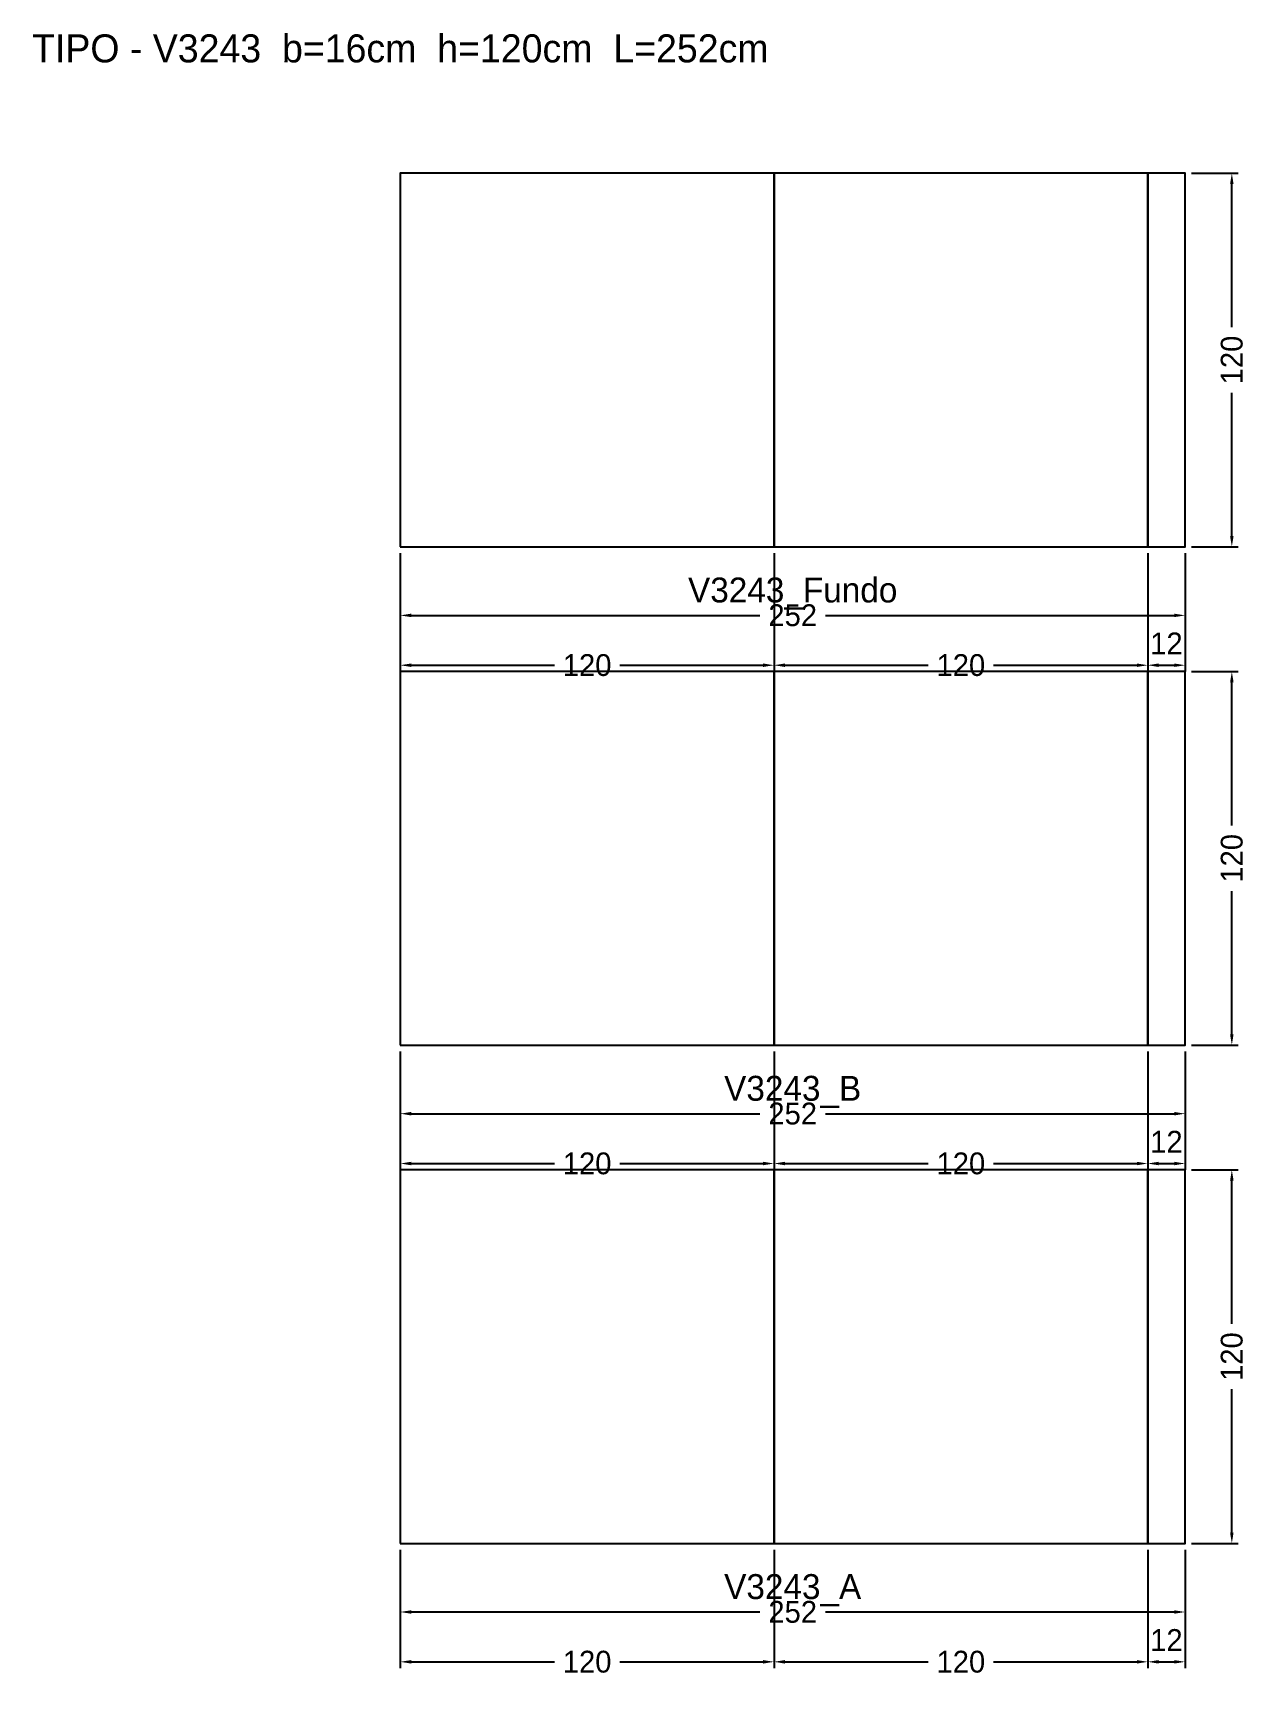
# Model space of a CAD drawing. Header units: metres. Extents: x -118 to 272, y -43 to 485.
import ezdxf

# ---------------------------------------------------------------- set-up
doc = ezdxf.new("R2010")
doc.units = ezdxf.units.M
for name, color, linetype in [('COTA', 3, 'Continuous'), ('NOMENCLATURA', 2, 'Continuous'), ('Paineis', 7, 'Continuous'), ('Texto Secao', 2, 'Continuous')]:
    doc.layers.add(name, color=color, linetype=linetype)
doc.dimstyles.new('COTA_VIG', dxfattribs={"dimtxt": 7, "dimasz": 3.5, "dimexe": 2, "dimexo": 2, "dimgap": 1.5, "dimtad": 1, "dimdec": 1, "dimcen": 2.5, "dimclrd": 3, "dimclre": 3, "dimclrt": 3, "dimazin": 3, "dimtfac": 1, "dimtmove": 0, "dimatfit": 3})

# ---------------------------------------------------------------- blocks, each defined once
blk = doc.blocks.new('_CLOSEDFILLED')
at = {"color": 0, "linetype": 'BYBLOCK'}
blk.add_solid([(-1, 0.16), (0, 0), (-1, -0.16)], dxfattribs=at)
blk = doc.blocks.new('*D1')
at = {"color": 3}
for p, q in [((0, -2), (0, -24)), ((252, -2), (252, -24)), ((3.5, -22), (115.5, -22)), ((136.5, -22), (248.5, -22))]:
    blk.add_line(p, q, dxfattribs=at)
at = {"layer": 'Defpoints'}
for p in [(0, 0), (252, 0), (0, -22)]:
    blk.add_point(p, dxfattribs=at)
at = {"layer": 'COTA', "color": 3, "xscale": 3.5, "yscale": 3.5, "rotation": 180}
blk.add_blockref('_CLOSEDFILLED', (0, -22), dxfattribs=at)
at = {"layer": 'COTA', "color": 3, "xscale": 3.5, "yscale": 3.5}
blk.add_blockref('_CLOSEDFILLED', (252, -22), dxfattribs=at)
at = {"layer": 'COTA', "color": 3, "insert": (126, -22), "char_height": 7, "attachment_point": 5}
blk.add_mtext('252', dxfattribs=at)
blk = doc.blocks.new('*D2')
at = {"color": 3}
for p, q in [((0, -2), (0, -40)), ((120, -2), (120, -40)), ((3.5, -38), (49.5, -38)), ((70.5, -38), (116.5, -38))]:
    blk.add_line(p, q, dxfattribs=at)
at = {"layer": 'Defpoints'}
for p in [(0, 0), (120, 0), (0, -38)]:
    blk.add_point(p, dxfattribs=at)
at = {"layer": 'COTA', "color": 3, "xscale": 3.5, "yscale": 3.5, "rotation": 180}
blk.add_blockref('_CLOSEDFILLED', (0, -38), dxfattribs=at)
at = {"layer": 'COTA', "color": 3, "xscale": 3.5, "yscale": 3.5}
blk.add_blockref('_CLOSEDFILLED', (120, -38), dxfattribs=at)
at = {"layer": 'COTA', "color": 3, "insert": (60, -38), "char_height": 7, "attachment_point": 5}
blk.add_mtext('120', dxfattribs=at)
blk = doc.blocks.new('*D3')
at = {"color": 3}
for p, q in [((120, -2), (120, -40)), ((240, -2), (240, -40)), ((123.5, -38), (169.5, -38)), ((190.5, -38), (236.5, -38))]:
    blk.add_line(p, q, dxfattribs=at)
at = {"layer": 'Defpoints'}
for p in [(120, 0), (240, 0), (120, -38)]:
    blk.add_point(p, dxfattribs=at)
at = {"layer": 'COTA', "color": 3, "xscale": 3.5, "yscale": 3.5, "rotation": 180}
blk.add_blockref('_CLOSEDFILLED', (120, -38), dxfattribs=at)
at = {"layer": 'COTA', "color": 3, "xscale": 3.5, "yscale": 3.5}
blk.add_blockref('_CLOSEDFILLED', (240, -38), dxfattribs=at)
at = {"layer": 'COTA', "color": 3, "insert": (180, -38), "char_height": 7, "attachment_point": 5}
blk.add_mtext('120', dxfattribs=at)
blk = doc.blocks.new('*D5')
at = {"color": 3}
for p, q in [((254, 120), (269, 120)), ((267, 70.5), (267, 116.5)), ((267, 3.5), (267, 49.5)), ((254, 0), (269, 0))]:
    blk.add_line(p, q, dxfattribs=at)
at = {"layer": 'Defpoints'}
for p in [(252, 120), (252, 0), (267, 0)]:
    blk.add_point(p, dxfattribs=at)
at = {"layer": 'COTA', "color": 3, "xscale": 3.5, "yscale": 3.5}
for p, rotation in [((267, 120), 90), ((267, 0), 270)]:
    blk.add_blockref('_CLOSEDFILLED', p, dxfattribs=dict(at, rotation=rotation))
at = {"layer": 'COTA', "color": 3, "insert": (267, 60), "char_height": 7, "attachment_point": 5, "rotation": 90}
blk.add_mtext('120', dxfattribs=at)
blk = doc.blocks.new('*D6')
at = {"color": 3}
for p, q in [((0, 158), (0, 136)), ((252, 158), (252, 136)), ((3.5, 138), (115.5, 138)), ((136.5, 138), (248.5, 138))]:
    blk.add_line(p, q, dxfattribs=at)
at = {"layer": 'Defpoints'}
for p in [(0, 160), (252, 160), (0, 138)]:
    blk.add_point(p, dxfattribs=at)
at = {"layer": 'COTA', "color": 3, "xscale": 3.5, "yscale": 3.5, "rotation": 180}
blk.add_blockref('_CLOSEDFILLED', (0, 138), dxfattribs=at)
at = {"layer": 'COTA', "color": 3, "xscale": 3.5, "yscale": 3.5}
blk.add_blockref('_CLOSEDFILLED', (252, 138), dxfattribs=at)
at = {"layer": 'COTA', "color": 3, "insert": (126, 138), "char_height": 7, "attachment_point": 5}
blk.add_mtext('252', dxfattribs=at)
blk = doc.blocks.new('*D7')
at = {"color": 3}
for p, q in [((0, 158), (0, 120)), ((120, 158), (120, 120)), ((3.5, 122), (49.5, 122)), ((70.5, 122), (116.5, 122))]:
    blk.add_line(p, q, dxfattribs=at)
at = {"layer": 'Defpoints'}
for p in [(0, 160), (120, 160), (0, 122)]:
    blk.add_point(p, dxfattribs=at)
at = {"layer": 'COTA', "color": 3, "xscale": 3.5, "yscale": 3.5, "rotation": 180}
blk.add_blockref('_CLOSEDFILLED', (0, 122), dxfattribs=at)
at = {"layer": 'COTA', "color": 3, "xscale": 3.5, "yscale": 3.5}
blk.add_blockref('_CLOSEDFILLED', (120, 122), dxfattribs=at)
at = {"layer": 'COTA', "color": 3, "insert": (60, 122), "char_height": 7, "attachment_point": 5}
blk.add_mtext('120', dxfattribs=at)
blk = doc.blocks.new('*D8')
at = {"color": 3}
for p, q in [((120, 158), (120, 120)), ((240, 158), (240, 120)), ((123.5, 122), (169.5, 122)), ((190.5, 122), (236.5, 122))]:
    blk.add_line(p, q, dxfattribs=at)
at = {"layer": 'Defpoints'}
for p in [(120, 160), (240, 160), (120, 122)]:
    blk.add_point(p, dxfattribs=at)
at = {"layer": 'COTA', "color": 3, "xscale": 3.5, "yscale": 3.5, "rotation": 180}
blk.add_blockref('_CLOSEDFILLED', (120, 122), dxfattribs=at)
at = {"layer": 'COTA', "color": 3, "xscale": 3.5, "yscale": 3.5}
blk.add_blockref('_CLOSEDFILLED', (240, 122), dxfattribs=at)
at = {"layer": 'COTA', "color": 3, "insert": (180, 122), "char_height": 7, "attachment_point": 5}
blk.add_mtext('120', dxfattribs=at)
blk = doc.blocks.new('*D10')
at = {"color": 3}
for p, q in [((254, 280), (269, 280)), ((267, 230.5), (267, 276.5)), ((267, 163.5), (267, 209.5)), ((254, 160), (269, 160))]:
    blk.add_line(p, q, dxfattribs=at)
at = {"layer": 'Defpoints'}
for p in [(252, 280), (252, 160), (267, 160)]:
    blk.add_point(p, dxfattribs=at)
at = {"layer": 'COTA', "color": 3, "xscale": 3.5, "yscale": 3.5}
for p, rotation in [((267, 280), 90), ((267, 160), 270)]:
    blk.add_blockref('_CLOSEDFILLED', p, dxfattribs=dict(at, rotation=rotation))
at = {"layer": 'COTA', "color": 3, "insert": (267, 220), "char_height": 7, "attachment_point": 5, "rotation": 90}
blk.add_mtext('120', dxfattribs=at)
blk = doc.blocks.new('*D11')
at = {"color": 3}
for p, q in [((0, 318), (0, 296)), ((252, 318), (252, 296)), ((3.5, 298), (115.5, 298)), ((136.5, 298), (248.5, 298))]:
    blk.add_line(p, q, dxfattribs=at)
at = {"layer": 'Defpoints'}
for p in [(0, 320), (252, 320), (0, 298)]:
    blk.add_point(p, dxfattribs=at)
at = {"layer": 'COTA', "color": 3, "xscale": 3.5, "yscale": 3.5, "rotation": 180}
blk.add_blockref('_CLOSEDFILLED', (0, 298), dxfattribs=at)
at = {"layer": 'COTA', "color": 3, "xscale": 3.5, "yscale": 3.5}
blk.add_blockref('_CLOSEDFILLED', (252, 298), dxfattribs=at)
at = {"layer": 'COTA', "color": 3, "insert": (126, 298), "char_height": 7, "attachment_point": 5}
blk.add_mtext('252', dxfattribs=at)
blk = doc.blocks.new('*D12')
at = {"color": 3}
for p, q in [((0, 318), (0, 280)), ((120, 318), (120, 280)), ((3.5, 282), (49.5, 282)), ((70.5, 282), (116.5, 282))]:
    blk.add_line(p, q, dxfattribs=at)
at = {"layer": 'Defpoints'}
for p in [(0, 320), (120, 320), (0, 282)]:
    blk.add_point(p, dxfattribs=at)
at = {"layer": 'COTA', "color": 3, "xscale": 3.5, "yscale": 3.5, "rotation": 180}
blk.add_blockref('_CLOSEDFILLED', (0, 282), dxfattribs=at)
at = {"layer": 'COTA', "color": 3, "xscale": 3.5, "yscale": 3.5}
blk.add_blockref('_CLOSEDFILLED', (120, 282), dxfattribs=at)
at = {"layer": 'COTA', "color": 3, "insert": (60, 282), "char_height": 7, "attachment_point": 5}
blk.add_mtext('120', dxfattribs=at)
blk = doc.blocks.new('*D13')
at = {"color": 3}
for p, q in [((120, 318), (120, 280)), ((240, 318), (240, 280)), ((123.5, 282), (169.5, 282)), ((190.5, 282), (236.5, 282))]:
    blk.add_line(p, q, dxfattribs=at)
at = {"layer": 'Defpoints'}
for p in [(120, 320), (240, 320), (120, 282)]:
    blk.add_point(p, dxfattribs=at)
at = {"layer": 'COTA', "color": 3, "xscale": 3.5, "yscale": 3.5, "rotation": 180}
blk.add_blockref('_CLOSEDFILLED', (120, 282), dxfattribs=at)
at = {"layer": 'COTA', "color": 3, "xscale": 3.5, "yscale": 3.5}
blk.add_blockref('_CLOSEDFILLED', (240, 282), dxfattribs=at)
at = {"layer": 'COTA', "color": 3, "insert": (180, 282), "char_height": 7, "attachment_point": 5}
blk.add_mtext('120', dxfattribs=at)
blk = doc.blocks.new('*D15')
at = {"color": 3}
for p, q in [((254, 440), (269, 440)), ((267, 390.5), (267, 436.5)), ((267, 323.5), (267, 369.5)), ((254, 320), (269, 320))]:
    blk.add_line(p, q, dxfattribs=at)
at = {"layer": 'Defpoints'}
for p in [(252, 440), (252, 320), (267, 320)]:
    blk.add_point(p, dxfattribs=at)
at = {"layer": 'COTA', "color": 3, "xscale": 3.5, "yscale": 3.5}
for p, rotation in [((267, 440), 90), ((267, 320), 270)]:
    blk.add_blockref('_CLOSEDFILLED', p, dxfattribs=dict(at, rotation=rotation))
at = {"layer": 'COTA', "color": 3, "insert": (267, 380), "char_height": 7, "attachment_point": 5, "rotation": 90}
blk.add_mtext('120', dxfattribs=at)

msp = doc.modelspace()

# ---------------------------------------------------------------- linework, layer by layer
at = {"layer": 'Paineis'}
for points in [[(0, 320), (120, 320), (120, 440), (0, 440)], [(120, 320), (240, 320), (240, 440), (120, 440)], [(240, 320), (252, 320), (252, 440), (240, 440)], [(0, 160), (120, 160), (120, 280), (0, 280)], [(120, 160), (240, 160), (240, 280), (120, 280)], [(240, 160), (252, 160), (252, 280), (240, 280)], [(0, 0), (120, 0), (120, 120), (0, 120)], [(120, 0), (240, 0), (240, 120), (120, 120)], [(240, 0), (252, 0), (252, 120), (240, 120)]]:
    msp.add_lwpolyline(points, close=True, dxfattribs=at)

# ---------------------------------------------------------------- texts
at = {"layer": 'NOMENCLATURA', "insert": (0, 480), "char_height": 9, "width": 272, "attachment_point": 5}
msp.add_mtext('TIPO - V3243  b=16cm  h=120cm  L=252cm', dxfattribs=at)
at = {"layer": 'Texto Secao', "char_height": 8, "width": 272, "attachment_point": 5}
for s, insert in [('V3243_Fundo', (126, 305)), ('V3243_B', (126, 145)), ('V3243_A', (126, -15))]:
    msp.add_mtext(s, dxfattribs=dict(at, insert=insert))

# ---------------------------------------------------------------- dimensions: what is measured, and where the dimension line sits
at = {"layer": 'COTA'}
for base, p1, p2, picture, middle in [((267, 320), (252, 320), (252, 440), '*D15', (267, 380)), ((267, 160), (252, 160), (252, 280), '*D10', (267, 220)), ((267, 0), (252, 0), (252, 120), '*D5', (267, 60))]:
    dim = msp.add_linear_dim(base=base, p1=p1, p2=p2, angle=90, dimstyle='COTA_VIG', dxfattribs=at)
    dim.commit()
    dim.dimension.update_dxf_attribs({"geometry": picture, "text_midpoint": middle})
for base, p1, p2, picture, middle in [((0, 298), (0, 320), (252, 320), '*D11', (126, 298)), ((0, 282), (0, 320), (120, 320), '*D12', (60, 282)), ((120, 282), (120, 320), (240, 320), '*D13', (180, 282)), ((0, 138), (0, 160), (252, 160), '*D6', (126, 138)), ((0, 122), (0, 160), (120, 160), '*D7', (60, 122)), ((120, 122), (120, 160), (240, 160), '*D8', (180, 122)), ((0, -22), (0, 0), (252, 0), '*D1', (126, -22)), ((0, -38), (0, 0), (120, 0), '*D2', (60, -38)), ((120, -38), (120, 0), (240, 0), '*D3', (180, -38))]:
    dim = msp.add_linear_dim(base=base, p1=p1, p2=p2, dimstyle='COTA_VIG', dxfattribs=at)
    dim.commit()
    dim.dimension.update_dxf_attribs({"geometry": picture, "text_midpoint": middle})
for base, p1, p2 in [((240, 282), (240, 320), (252, 320)), ((240, 122), (240, 160), (252, 160)), ((240, -38), (240, 0), (252, 0))]:
    msp.add_linear_dim(base=base, p1=p1, p2=p2, dimstyle='COTA_VIG', dxfattribs=at).render()

doc.saveas('drawing.dxf')
